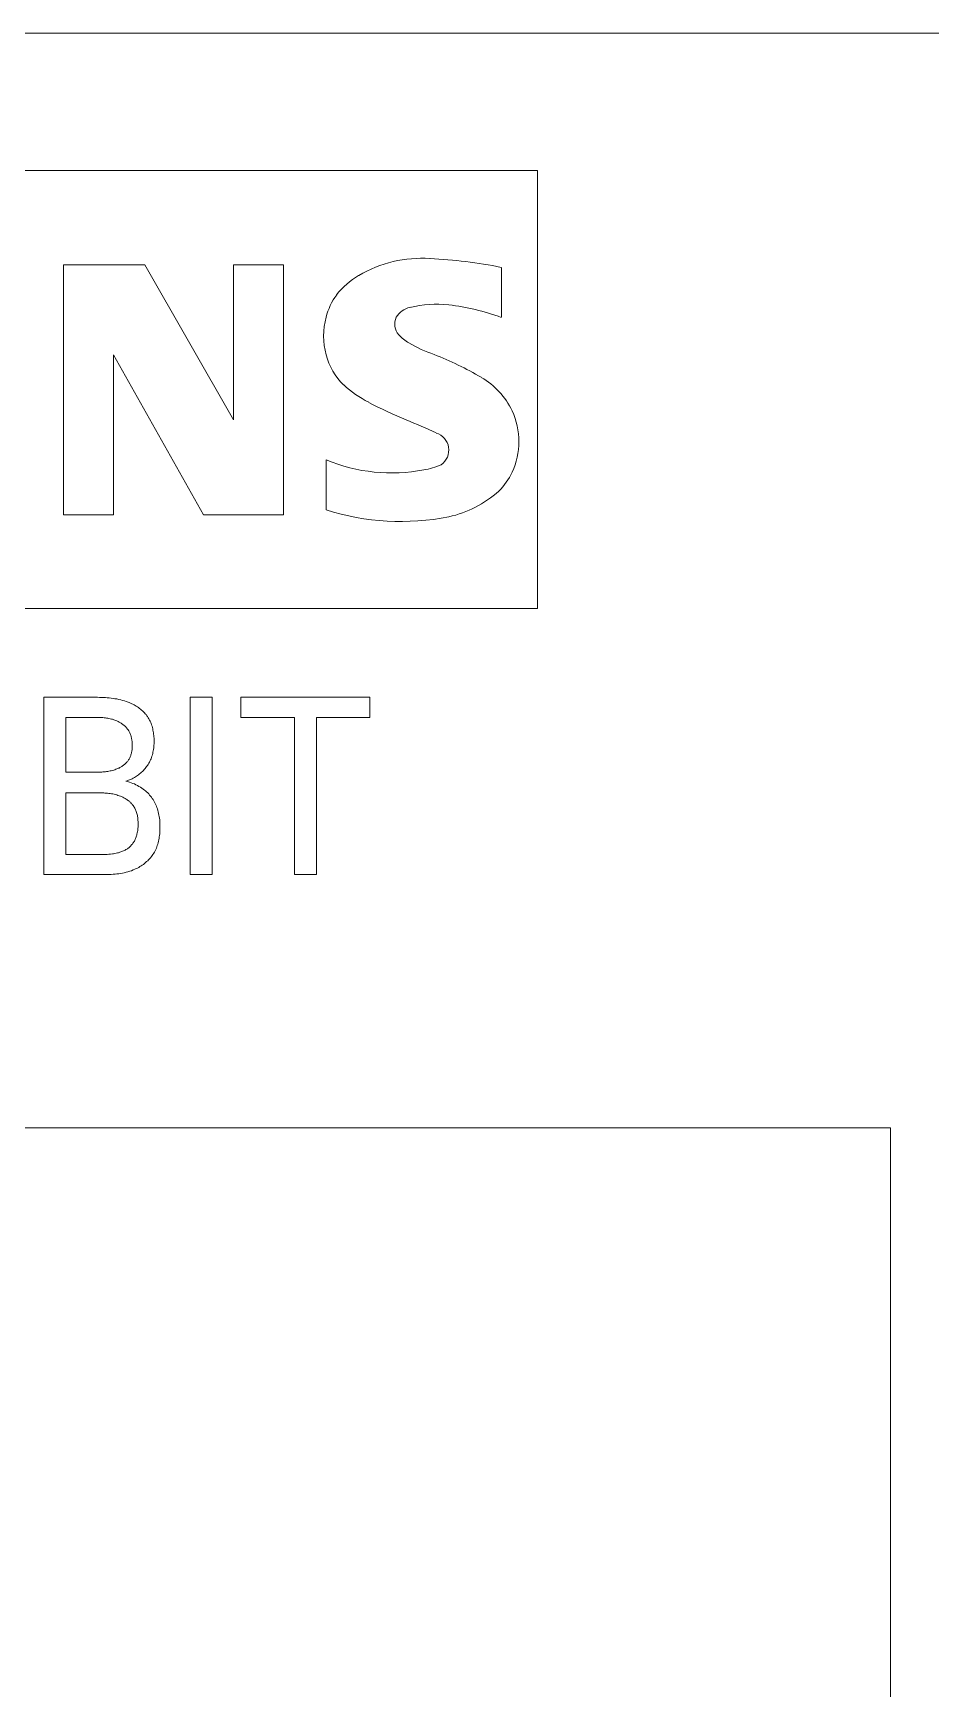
# Model space of a CAD drawing. Header units: millimetres. Extents: x -5035 to 14510, y -7775 to 12.
# Drawn here: x 1385.52 to 1394.13, y -1815.34 to -1799.46 of the extents above; entities that cross this region are included whole.
import ezdxf

# ---------------------------------------------------------------- set-up
doc = ezdxf.new("R2010")
doc.units = ezdxf.units.MM
doc.layers.add('eProC - L2', color=41, linetype='Continuous', lineweight=20)

msp = doc.modelspace()

# ---------------------------------------------------------------- linework, layer by layer
at = {"layer": 'eProC - L2', "linetype": 'Continuous'}
for p, q in [((1369.242, -1799.457), (1409.242, -1799.457)), ((1390.358, -1800.774), (1374.026, -1800.774)), ((1390.358, -1800.774), (1390.358, -1804.974)), ((1385.811, -1804.078), (1385.811, -1801.679)), ((1386.591, -1801.679), (1385.811, -1801.679)), ((1386.591, -1801.679), (1387.442, -1803.166)), ((1387.442, -1801.679), (1387.442, -1803.166)), ((1387.922, -1801.679), (1387.442, -1801.679)), ((1387.922, -1801.679), (1387.922, -1804.078)), ((1390.01, -1802.182), (1390.01, -1801.703)), ((1386.291, -1804.078), (1386.291, -1802.542)), ((1387.154, -1804.078), (1386.291, -1802.542)), ((1388.33, -1804.03), (1388.33, -1803.55)), ((1385.811, -1804.078), (1386.291, -1804.078)), ((1387.922, -1804.078), (1387.154, -1804.078)), ((1390.358, -1804.974), (1374.026, -1804.974)), ((1385.623, -1807.527), (1385.623, -1805.827)), ((1386.137, -1805.827), (1385.623, -1805.827)), ((1386.156, -1805.828), (1386.137, -1805.827)), ((1386.175, -1805.828), (1386.156, -1805.828)), ((1386.193, -1805.829), (1386.175, -1805.828)), ((1386.212, -1805.83), (1386.193, -1805.829)), ((1386.23, -1805.831), (1386.212, -1805.83)), ((1386.249, -1805.833), (1386.23, -1805.831)), ((1386.267, -1805.835), (1386.249, -1805.833)), ((1386.286, -1805.837), (1386.267, -1805.835)), ((1386.304, -1805.84), (1386.286, -1805.837)), ((1386.323, -1805.843), (1386.304, -1805.84)), ((1386.341, -1805.847), (1386.323, -1805.843)), ((1386.359, -1805.851), (1386.341, -1805.847)), ((1386.377, -1805.856), (1386.359, -1805.851)), ((1386.395, -1805.861), (1386.377, -1805.856)), ((1386.413, -1805.867), (1386.395, -1805.861)), ((1386.43, -1805.874), (1386.413, -1805.867)), ((1386.442, -1805.878), (1386.43, -1805.874)), ((1386.454, -1805.883), (1386.442, -1805.878)), ((1386.465, -1805.889), (1386.454, -1805.883)), ((1386.476, -1805.894), (1386.465, -1805.889)), ((1386.487, -1805.9), (1386.476, -1805.894)), ((1386.498, -1805.906), (1386.487, -1805.9)), ((1386.509, -1805.913), (1386.498, -1805.906)), ((1386.52, -1805.919), (1386.509, -1805.913)), ((1386.53, -1805.926), (1386.52, -1805.919)), ((1386.54, -1805.934), (1386.53, -1805.926)), ((1387.025, -1807.527), (1387.025, -1805.827)), ((1387.025, -1805.827), (1387.235, -1805.827)), ((1387.235, -1805.827), (1387.235, -1807.527)), ((1387.513, -1806.02), (1387.513, -1805.827)), ((1387.513, -1805.827), (1388.748, -1805.827)), ((1388.748, -1805.827), (1388.748, -1806.02)), ((1385.833, -1806.02), (1385.833, -1806.545)), ((1386.119, -1806.02), (1385.833, -1806.02)), ((1386.119, -1806.02), (1386.131, -1806.02)), ((1386.131, -1806.02), (1386.142, -1806.02)), ((1386.142, -1806.02), (1386.154, -1806.02)), ((1386.154, -1806.02), (1386.166, -1806.021)), ((1386.166, -1806.021), (1386.177, -1806.022)), ((1386.177, -1806.022), (1386.189, -1806.022)), ((1386.189, -1806.022), (1386.201, -1806.023)), ((1386.201, -1806.023), (1386.212, -1806.025)), ((1386.212, -1806.025), (1386.224, -1806.026)), ((1386.224, -1806.026), (1386.235, -1806.028)), ((1386.235, -1806.028), (1386.247, -1806.03)), ((1386.247, -1806.03), (1386.258, -1806.033)), ((1386.258, -1806.033), (1386.27, -1806.035)), ((1386.27, -1806.035), (1386.281, -1806.038)), ((1386.281, -1806.038), (1386.292, -1806.042)), ((1386.292, -1806.042), (1386.303, -1806.046)), ((1386.303, -1806.046), (1386.314, -1806.05)), ((1386.314, -1806.05), (1386.321, -1806.053)), ((1386.321, -1806.053), (1386.329, -1806.056)), ((1386.329, -1806.056), (1386.336, -1806.06)), ((1386.336, -1806.06), (1386.343, -1806.064)), ((1386.343, -1806.064), (1386.35, -1806.067)), ((1386.35, -1806.067), (1386.357, -1806.072)), ((1386.357, -1806.072), (1386.364, -1806.076)), ((1386.364, -1806.076), (1386.37, -1806.08)), ((1386.37, -1806.08), (1386.377, -1806.085)), ((1386.377, -1806.085), (1386.383, -1806.09)), ((1386.55, -1805.941), (1386.54, -1805.934)), ((1386.56, -1805.949), (1386.55, -1805.941)), ((1386.569, -1805.957), (1386.56, -1805.949)), ((1386.578, -1805.966), (1386.569, -1805.957)), ((1386.587, -1805.975), (1386.578, -1805.966)), ((1386.595, -1805.984), (1386.587, -1805.975)), ((1386.603, -1805.993), (1386.595, -1805.984)), ((1386.61, -1806.003), (1386.603, -1805.993)), ((1386.617, -1806.012), (1386.61, -1806.003)), ((1386.624, -1806.023), (1386.617, -1806.012)), ((1386.63, -1806.034), (1386.624, -1806.023)), ((1386.636, -1806.045), (1386.63, -1806.034)), ((1386.642, -1806.056), (1386.636, -1806.045)), ((1386.647, -1806.068), (1386.642, -1806.056)), ((1386.652, -1806.079), (1386.647, -1806.068)), ((1386.656, -1806.091), (1386.652, -1806.079)), ((1388.026, -1806.02), (1387.513, -1806.02)), ((1388.026, -1807.527), (1388.026, -1806.02)), ((1388.236, -1806.02), (1388.236, -1807.527)), ((1388.748, -1806.02), (1388.236, -1806.02)), ((1386.383, -1806.09), (1386.389, -1806.095)), ((1386.389, -1806.095), (1386.395, -1806.1)), ((1386.395, -1806.1), (1386.401, -1806.105)), ((1386.401, -1806.105), (1386.407, -1806.11)), ((1386.407, -1806.11), (1386.412, -1806.116)), ((1386.412, -1806.116), (1386.417, -1806.122)), ((1386.417, -1806.122), (1386.422, -1806.128)), ((1386.422, -1806.128), (1386.427, -1806.134)), ((1386.427, -1806.134), (1386.431, -1806.14)), ((1386.431, -1806.14), (1386.436, -1806.147)), ((1386.436, -1806.147), (1386.44, -1806.154)), ((1386.44, -1806.154), (1386.444, -1806.162)), ((1386.444, -1806.162), (1386.447, -1806.169)), ((1386.447, -1806.169), (1386.45, -1806.176)), ((1386.45, -1806.176), (1386.453, -1806.184)), ((1386.453, -1806.184), (1386.456, -1806.192)), ((1386.456, -1806.192), (1386.459, -1806.2)), ((1386.459, -1806.2), (1386.461, -1806.208)), ((1386.461, -1806.208), (1386.463, -1806.216)), ((1386.463, -1806.216), (1386.464, -1806.224)), ((1386.464, -1806.224), (1386.466, -1806.232)), ((1386.466, -1806.232), (1386.467, -1806.24)), ((1386.467, -1806.24), (1386.468, -1806.249)), ((1386.66, -1806.104), (1386.656, -1806.091)), ((1386.663, -1806.116), (1386.66, -1806.104)), ((1386.666, -1806.128), (1386.663, -1806.116)), ((1386.669, -1806.141), (1386.666, -1806.128)), ((1386.672, -1806.154), (1386.669, -1806.141)), ((1386.674, -1806.166), (1386.672, -1806.154)), ((1386.675, -1806.179), (1386.674, -1806.166)), ((1386.677, -1806.192), (1386.675, -1806.179)), ((1386.678, -1806.205), (1386.677, -1806.192)), ((1386.679, -1806.218), (1386.678, -1806.205)), ((1386.679, -1806.231), (1386.679, -1806.218)), ((1386.68, -1806.244), (1386.679, -1806.231)), ((1386.679, -1806.258), (1386.68, -1806.244)), ((1386.447, -1806.406), (1386.443, -1806.413)), ((1386.45, -1806.399), (1386.447, -1806.406)), ((1386.453, -1806.392), (1386.45, -1806.399)), ((1386.455, -1806.385), (1386.453, -1806.392)), ((1386.458, -1806.377), (1386.455, -1806.385)), ((1386.46, -1806.37), (1386.458, -1806.377)), ((1386.462, -1806.362), (1386.46, -1806.37)), ((1386.464, -1806.354), (1386.462, -1806.362)), ((1386.465, -1806.347), (1386.464, -1806.354)), ((1386.466, -1806.339), (1386.465, -1806.347)), ((1386.468, -1806.331), (1386.466, -1806.339)), ((1386.468, -1806.249), (1386.469, -1806.257)), ((1386.469, -1806.315), (1386.468, -1806.323)), ((1386.468, -1806.323), (1386.468, -1806.331)), ((1386.469, -1806.257), (1386.47, -1806.266)), ((1386.47, -1806.307), (1386.469, -1806.315)), ((1386.47, -1806.266), (1386.47, -1806.274)), ((1386.47, -1806.274), (1386.47, -1806.283)), ((1386.47, -1806.283), (1386.47, -1806.291)), ((1386.47, -1806.291), (1386.47, -1806.299)), ((1386.47, -1806.299), (1386.47, -1806.307)), ((1386.65, -1806.417), (1386.654, -1806.404)), ((1386.654, -1806.404), (1386.659, -1806.391)), ((1386.659, -1806.391), (1386.663, -1806.379)), ((1386.663, -1806.379), (1386.666, -1806.366)), ((1386.666, -1806.366), (1386.669, -1806.353)), ((1386.669, -1806.353), (1386.672, -1806.339)), ((1386.672, -1806.339), (1386.674, -1806.326)), ((1386.674, -1806.326), (1386.676, -1806.312)), ((1386.676, -1806.312), (1386.677, -1806.299)), ((1386.677, -1806.299), (1386.678, -1806.285)), ((1386.678, -1806.285), (1386.679, -1806.272)), ((1386.679, -1806.272), (1386.679, -1806.258)), ((1385.833, -1806.545), (1386.131, -1806.545)), ((1386.142, -1806.545), (1386.131, -1806.545)), ((1386.154, -1806.545), (1386.142, -1806.545)), ((1386.165, -1806.544), (1386.154, -1806.545)), ((1386.177, -1806.544), (1386.165, -1806.544)), ((1386.189, -1806.543), (1386.177, -1806.544)), ((1386.2, -1806.542), (1386.189, -1806.543)), ((1386.212, -1806.541), (1386.2, -1806.542)), ((1386.223, -1806.539), (1386.212, -1806.541)), ((1386.235, -1806.538), (1386.223, -1806.539)), ((1386.246, -1806.536), (1386.235, -1806.538)), ((1386.258, -1806.533), (1386.246, -1806.536)), ((1386.269, -1806.531), (1386.258, -1806.533)), ((1386.281, -1806.528), (1386.269, -1806.531)), ((1386.292, -1806.525), (1386.281, -1806.528)), ((1386.303, -1806.521), (1386.292, -1806.525)), ((1386.314, -1806.517), (1386.303, -1806.521)), ((1386.321, -1806.514), (1386.314, -1806.517)), ((1386.329, -1806.511), (1386.321, -1806.514)), ((1386.336, -1806.508), (1386.329, -1806.511)), ((1386.343, -1806.505), (1386.336, -1806.508)), ((1386.35, -1806.501), (1386.343, -1806.505)), ((1386.357, -1806.497), (1386.35, -1806.501)), ((1386.363, -1806.493), (1386.357, -1806.497)), ((1386.37, -1806.489), (1386.363, -1806.493)), ((1386.376, -1806.485), (1386.37, -1806.489)), ((1386.383, -1806.48), (1386.376, -1806.485)), ((1386.389, -1806.476), (1386.383, -1806.48)), ((1386.395, -1806.471), (1386.389, -1806.476)), ((1386.401, -1806.466), (1386.395, -1806.471)), ((1386.406, -1806.461), (1386.401, -1806.466)), ((1386.412, -1806.456), (1386.406, -1806.461)), ((1386.417, -1806.45), (1386.412, -1806.456)), ((1386.422, -1806.444), (1386.417, -1806.45)), ((1386.427, -1806.438), (1386.422, -1806.444)), ((1386.431, -1806.432), (1386.427, -1806.438)), ((1386.435, -1806.426), (1386.431, -1806.432)), ((1386.439, -1806.419), (1386.435, -1806.426)), ((1386.443, -1806.413), (1386.439, -1806.419)), ((1386.531, -1806.57), (1386.541, -1806.562)), ((1386.541, -1806.562), (1386.55, -1806.554)), ((1386.55, -1806.554), (1386.56, -1806.546)), ((1386.56, -1806.546), (1386.568, -1806.537)), ((1386.568, -1806.537), (1386.577, -1806.528)), ((1386.577, -1806.528), (1386.585, -1806.519)), ((1386.585, -1806.519), (1386.593, -1806.51)), ((1386.593, -1806.51), (1386.601, -1806.5)), ((1386.601, -1806.5), (1386.608, -1806.491)), ((1386.608, -1806.491), (1386.615, -1806.481)), ((1386.615, -1806.481), (1386.622, -1806.47)), ((1386.622, -1806.47), (1386.628, -1806.46)), ((1386.628, -1806.46), (1386.634, -1806.449)), ((1386.634, -1806.449), (1386.64, -1806.439)), ((1386.64, -1806.439), (1386.645, -1806.428)), ((1386.645, -1806.428), (1386.65, -1806.417)), ((1386.41, -1806.631), (1386.421, -1806.627)), ((1386.426, -1806.635), (1386.41, -1806.631)), ((1386.421, -1806.627), (1386.433, -1806.623)), ((1386.443, -1806.64), (1386.426, -1806.635)), ((1386.433, -1806.623), (1386.445, -1806.619)), ((1386.459, -1806.646), (1386.443, -1806.64)), ((1386.445, -1806.619), (1386.456, -1806.614)), ((1386.456, -1806.614), (1386.468, -1806.609)), ((1386.475, -1806.652), (1386.459, -1806.646)), ((1386.468, -1806.609), (1386.479, -1806.603)), ((1386.49, -1806.658), (1386.475, -1806.652)), ((1386.479, -1806.603), (1386.49, -1806.597)), ((1386.49, -1806.597), (1386.5, -1806.591)), ((1386.505, -1806.665), (1386.49, -1806.658)), ((1386.5, -1806.591), (1386.511, -1806.584)), ((1386.52, -1806.673), (1386.505, -1806.665)), ((1386.511, -1806.584), (1386.521, -1806.577)), ((1386.534, -1806.681), (1386.52, -1806.673)), ((1386.521, -1806.577), (1386.531, -1806.57)), ((1386.548, -1806.689), (1386.534, -1806.681)), ((1386.562, -1806.697), (1386.548, -1806.689)), ((1386.575, -1806.707), (1386.562, -1806.697)), ((1386.587, -1806.716), (1386.575, -1806.707)), ((1386.598, -1806.725), (1386.587, -1806.716)), ((1385.833, -1806.743), (1385.833, -1807.334)), ((1386.145, -1806.743), (1385.833, -1806.743)), ((1386.145, -1806.743), (1386.158, -1806.743)), ((1386.158, -1806.743), (1386.17, -1806.743)), ((1386.17, -1806.743), (1386.183, -1806.743)), ((1386.183, -1806.743), (1386.196, -1806.744)), ((1386.196, -1806.744), (1386.208, -1806.745)), ((1386.208, -1806.745), (1386.221, -1806.746)), ((1386.221, -1806.746), (1386.234, -1806.747)), ((1386.234, -1806.747), (1386.246, -1806.748)), ((1386.246, -1806.748), (1386.259, -1806.75)), ((1386.259, -1806.75), (1386.271, -1806.752)), ((1386.271, -1806.752), (1386.284, -1806.754)), ((1386.284, -1806.754), (1386.296, -1806.757)), ((1386.296, -1806.757), (1386.309, -1806.76)), ((1386.309, -1806.76), (1386.321, -1806.763)), ((1386.321, -1806.763), (1386.333, -1806.767)), ((1386.333, -1806.767), (1386.345, -1806.771)), ((1386.345, -1806.771), (1386.357, -1806.775)), ((1386.357, -1806.775), (1386.365, -1806.779)), ((1386.365, -1806.779), (1386.373, -1806.782)), ((1386.373, -1806.782), (1386.381, -1806.786)), ((1386.381, -1806.786), (1386.388, -1806.79)), ((1386.388, -1806.79), (1386.396, -1806.794)), ((1386.396, -1806.794), (1386.403, -1806.798)), ((1386.403, -1806.798), (1386.411, -1806.803)), ((1386.411, -1806.803), (1386.418, -1806.808)), ((1386.418, -1806.808), (1386.425, -1806.813)), ((1386.425, -1806.813), (1386.432, -1806.818)), ((1386.432, -1806.818), (1386.439, -1806.823)), ((1386.439, -1806.823), (1386.445, -1806.829)), ((1386.445, -1806.829), (1386.452, -1806.834)), ((1386.452, -1806.834), (1386.458, -1806.84)), ((1386.458, -1806.84), (1386.463, -1806.847)), ((1386.463, -1806.847), (1386.469, -1806.853)), ((1386.469, -1806.853), (1386.474, -1806.859)), ((1386.474, -1806.859), (1386.479, -1806.866)), ((1386.479, -1806.866), (1386.484, -1806.873)), ((1386.484, -1806.873), (1386.489, -1806.881)), ((1386.489, -1806.881), (1386.494, -1806.889)), ((1386.608, -1806.734), (1386.598, -1806.725)), ((1386.618, -1806.744), (1386.608, -1806.734)), ((1386.628, -1806.754), (1386.618, -1806.744)), ((1386.637, -1806.764), (1386.628, -1806.754)), ((1386.646, -1806.774), (1386.637, -1806.764)), ((1386.654, -1806.785), (1386.646, -1806.774)), ((1386.662, -1806.796), (1386.654, -1806.785)), ((1386.67, -1806.808), (1386.662, -1806.796)), ((1386.677, -1806.82), (1386.67, -1806.808)), ((1386.684, -1806.832), (1386.677, -1806.82)), ((1386.691, -1806.845), (1386.684, -1806.832)), ((1386.696, -1806.858), (1386.691, -1806.845)), ((1386.702, -1806.871), (1386.696, -1806.858)), ((1386.707, -1806.884), (1386.702, -1806.871)), ((1386.494, -1806.889), (1386.498, -1806.897)), ((1386.498, -1806.897), (1386.502, -1806.906)), ((1386.502, -1806.906), (1386.505, -1806.914)), ((1386.505, -1806.914), (1386.509, -1806.923)), ((1386.509, -1806.923), (1386.512, -1806.932)), ((1386.512, -1806.932), (1386.514, -1806.941)), ((1386.514, -1806.941), (1386.517, -1806.95)), ((1386.517, -1806.95), (1386.519, -1806.96)), ((1386.519, -1806.96), (1386.521, -1806.969)), ((1386.521, -1806.969), (1386.522, -1806.978)), ((1386.522, -1806.978), (1386.523, -1806.988)), ((1386.523, -1806.988), (1386.525, -1806.997)), ((1386.525, -1806.997), (1386.525, -1807.007)), ((1386.525, -1807.007), (1386.526, -1807.017)), ((1386.526, -1807.017), (1386.526, -1807.026)), ((1386.526, -1807.026), (1386.527, -1807.036)), ((1386.527, -1807.036), (1386.527, -1807.047)), ((1386.712, -1806.898), (1386.707, -1806.884)), ((1386.716, -1806.911), (1386.712, -1806.898)), ((1386.719, -1806.925), (1386.716, -1806.911)), ((1386.723, -1806.94), (1386.719, -1806.925)), ((1386.726, -1806.956), (1386.723, -1806.94)), ((1386.729, -1806.971), (1386.726, -1806.956)), ((1386.731, -1806.987), (1386.729, -1806.971)), ((1386.733, -1807.003), (1386.731, -1806.987)), ((1386.734, -1807.019), (1386.733, -1807.003)), ((1386.735, -1807.035), (1386.734, -1807.019)), ((1386.736, -1807.051), (1386.735, -1807.035)), ((1386.494, -1807.197), (1386.49, -1807.205)), ((1386.498, -1807.189), (1386.494, -1807.197)), ((1386.502, -1807.181), (1386.498, -1807.189)), ((1386.505, -1807.173), (1386.502, -1807.181)), ((1386.508, -1807.165), (1386.505, -1807.173)), ((1386.511, -1807.156), (1386.508, -1807.165)), ((1386.513, -1807.148), (1386.511, -1807.156)), ((1386.515, -1807.139), (1386.513, -1807.148)), ((1386.518, -1807.128), (1386.515, -1807.139)), ((1386.52, -1807.117), (1386.518, -1807.128)), ((1386.522, -1807.105), (1386.52, -1807.117)), ((1386.524, -1807.094), (1386.522, -1807.105)), ((1386.525, -1807.082), (1386.524, -1807.094)), ((1386.526, -1807.071), (1386.525, -1807.082)), ((1386.527, -1807.047), (1386.526, -1807.059)), ((1386.526, -1807.059), (1386.526, -1807.071)), ((1386.722, -1807.207), (1386.725, -1807.193)), ((1386.725, -1807.193), (1386.727, -1807.179)), ((1386.727, -1807.179), (1386.729, -1807.165)), ((1386.729, -1807.165), (1386.731, -1807.151)), ((1386.731, -1807.151), (1386.733, -1807.137)), ((1386.733, -1807.137), (1386.734, -1807.123)), ((1386.734, -1807.123), (1386.735, -1807.109)), ((1386.735, -1807.095), (1386.736, -1807.081)), ((1386.735, -1807.109), (1386.735, -1807.095)), ((1386.736, -1807.067), (1386.736, -1807.051)), ((1386.736, -1807.081), (1386.736, -1807.067)), ((1385.833, -1807.334), (1386.179, -1807.334)), ((1386.195, -1807.334), (1386.179, -1807.334)), ((1386.212, -1807.334), (1386.195, -1807.334)), ((1386.229, -1807.333), (1386.212, -1807.334)), ((1386.246, -1807.332), (1386.229, -1807.333)), ((1386.262, -1807.33), (1386.246, -1807.332)), ((1386.279, -1807.328), (1386.262, -1807.33)), ((1386.291, -1807.327), (1386.279, -1807.328)), ((1386.303, -1807.325), (1386.291, -1807.327)), ((1386.315, -1807.322), (1386.303, -1807.325)), ((1386.327, -1807.32), (1386.315, -1807.322)), ((1386.338, -1807.317), (1386.327, -1807.32)), ((1386.35, -1807.313), (1386.338, -1807.317)), ((1386.361, -1807.31), (1386.35, -1807.313)), ((1386.37, -1807.307), (1386.361, -1807.31)), ((1386.378, -1807.304), (1386.37, -1807.307)), ((1386.386, -1807.3), (1386.378, -1807.304)), ((1386.394, -1807.297), (1386.386, -1807.3)), ((1386.402, -1807.293), (1386.394, -1807.297)), ((1386.41, -1807.288), (1386.402, -1807.293)), ((1386.417, -1807.284), (1386.41, -1807.288)), ((1386.425, -1807.279), (1386.417, -1807.284)), ((1386.431, -1807.274), (1386.425, -1807.279)), ((1386.438, -1807.269), (1386.431, -1807.274)), ((1386.444, -1807.264), (1386.438, -1807.269)), ((1386.45, -1807.258), (1386.444, -1807.264)), ((1386.456, -1807.252), (1386.45, -1807.258)), ((1386.461, -1807.246), (1386.456, -1807.252)), ((1386.467, -1807.24), (1386.461, -1807.246)), ((1386.472, -1807.234), (1386.467, -1807.24)), ((1386.477, -1807.227), (1386.472, -1807.234)), ((1386.481, -1807.22), (1386.477, -1807.227)), ((1386.486, -1807.213), (1386.481, -1807.22)), ((1386.49, -1807.205), (1386.486, -1807.213)), ((1386.645, -1807.365), (1386.654, -1807.355)), ((1386.654, -1807.355), (1386.662, -1807.345)), ((1386.662, -1807.345), (1386.669, -1807.334)), ((1386.669, -1807.334), (1386.676, -1807.323)), ((1386.676, -1807.323), (1386.683, -1807.311)), ((1386.683, -1807.311), (1386.689, -1807.298)), ((1386.689, -1807.298), (1386.695, -1807.286)), ((1386.695, -1807.286), (1386.701, -1807.273)), ((1386.701, -1807.273), (1386.706, -1807.26)), ((1386.706, -1807.26), (1386.71, -1807.247)), ((1386.71, -1807.247), (1386.715, -1807.234)), ((1386.715, -1807.234), (1386.718, -1807.221)), ((1386.718, -1807.221), (1386.722, -1807.207)), ((1386.341, -1807.519), (1386.359, -1807.516)), ((1386.359, -1807.516), (1386.376, -1807.513)), ((1386.376, -1807.513), (1386.394, -1807.509)), ((1386.394, -1807.509), (1386.411, -1807.505)), ((1386.411, -1807.505), (1386.429, -1807.501)), ((1386.429, -1807.501), (1386.446, -1807.495)), ((1386.446, -1807.495), (1386.463, -1807.49)), ((1386.463, -1807.49), (1386.48, -1807.483)), ((1386.48, -1807.483), (1386.496, -1807.476)), ((1386.496, -1807.476), (1386.508, -1807.47)), ((1386.508, -1807.47), (1386.52, -1807.464)), ((1386.52, -1807.464), (1386.532, -1807.458)), ((1386.532, -1807.458), (1386.544, -1807.451)), ((1386.544, -1807.451), (1386.555, -1807.444)), ((1386.555, -1807.444), (1386.566, -1807.437)), ((1386.566, -1807.437), (1386.577, -1807.429)), ((1386.577, -1807.429), (1386.588, -1807.421)), ((1386.588, -1807.421), (1386.598, -1807.412)), ((1386.598, -1807.412), (1386.608, -1807.403)), ((1386.608, -1807.403), (1386.618, -1807.394)), ((1386.618, -1807.394), (1386.627, -1807.385)), ((1386.627, -1807.385), (1386.637, -1807.375)), ((1386.637, -1807.375), (1386.645, -1807.365)), ((1386.197, -1807.527), (1385.623, -1807.527)), ((1386.197, -1807.527), (1386.215, -1807.527)), ((1386.215, -1807.527), (1386.233, -1807.527)), ((1386.233, -1807.527), (1386.251, -1807.526)), ((1386.251, -1807.526), (1386.269, -1807.525)), ((1386.269, -1807.525), (1386.287, -1807.524)), ((1386.287, -1807.524), (1386.305, -1807.523)), ((1386.305, -1807.523), (1386.323, -1807.521)), ((1386.323, -1807.521), (1386.341, -1807.519)), ((1387.235, -1807.527), (1387.025, -1807.527)), ((1388.236, -1807.527), (1388.026, -1807.527)), ((1393.742, -1809.957), (1385.242, -1809.957)), ((1393.742, -1819.157), (1393.742, -1809.957))]:
    msp.add_line(p, q, dxfattribs=at)
for centre, radius, start, end in [((1389.247, -1802.811), 1.195, 86.2218, 120.4273), ((1389.111, -1806.191), 4.577, 78.6827, 87.3148), ((1389.055, -1802.463), 0.798, 121.2141, 141.5255), ((1388.881, -1802.308), 0.565, 142.8139, 167.1523), ((1389.18, -1802.288), 0.207, 102.8288, 149.226), ((1389.39, -1803.168), 1.111, 84.04, 103.3428), ((1389.218, -1804.388), 2.343, 70.2626, 82.9524), ((1388.966, -1802.362), 0.661, 164.1975, 195.8025), ((1389.14, -1802.248), 0.153, 154.44, 221.8202), ((1389.347, -1802.053), 0.437, 222.776, 239.0362), ((1389.802, -1801.248), 1.362, 240.0482, 251.378), ((1388.934, -1802.383), 0.625, 194.7952, 225.7177), ((1388.081, -1805.753), 3.462, 59.902, 68.2036), ((1389.239, -1802.026), 1.093, 227.3119, 242.704), ((1389.432, -1803.412), 0.759, 25.9563, 59.4835), ((1391.185, -1798.224), 5.365, 242.862, 247.1042), ((1385.736, -1811.242), 8.748, 65.3415, 67.3998), ((1389.468, -1803.373), 0.71, 335.3868, 24.3915), ((1389.334, -1803.456), 0.172, 305.5032, 72.4653), ((1388.959, -1802.03), 1.645, 247.53, 280.758), ((1389.19, -1803.09), 0.561, 277.71, 295.6885), ((1389.466, -1803.346), 0.724, 315.8905, 333.5229), ((1389.278, -1803.06), 1.06, 282.4058, 311.8644), ((1389.048, -1801.739), 2.401, 252.5939, 280.9817)]:
    msp.add_arc(centre, radius, start, end, dxfattribs=at)

doc.saveas('drawing.dxf')
